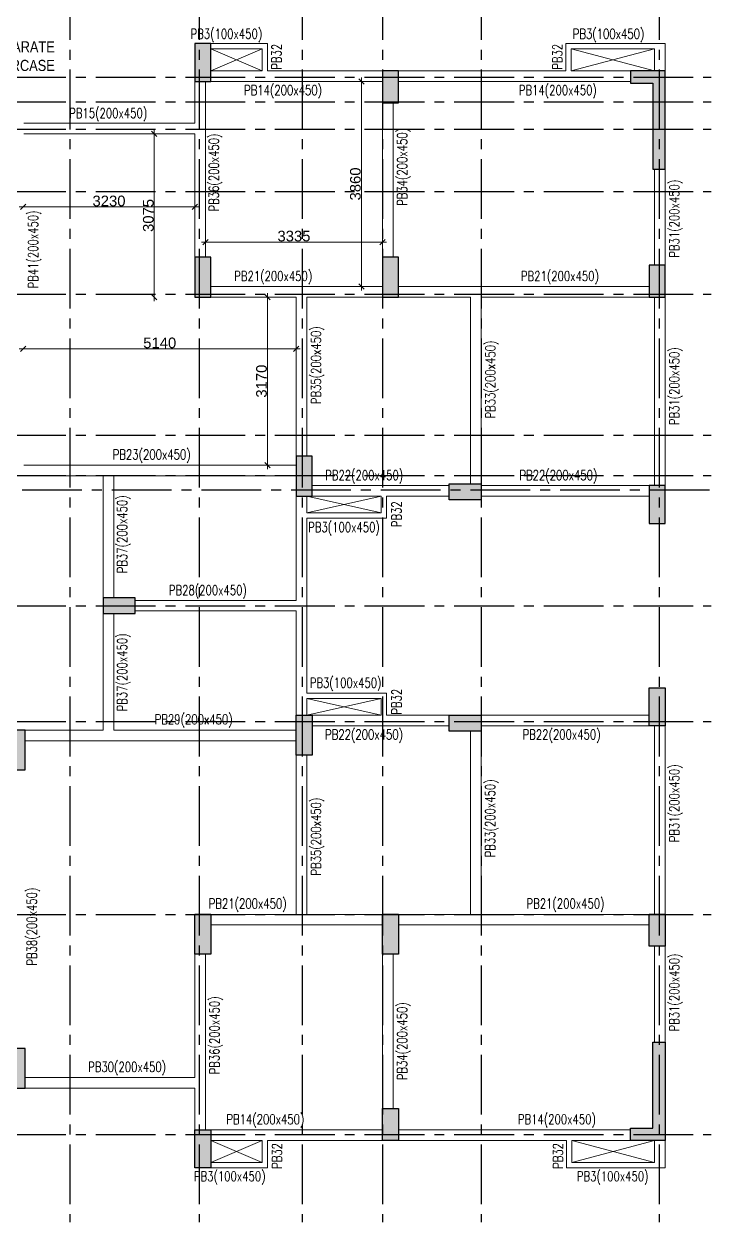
# Model space of a CAD drawing. Header units: millimetres. Extents: x 1277257 to 1543892, y 206696 to 309376.
# Drawn here: x 1430031 to 1442964, y 223712 to 246284 of the extents above; entities that cross this region are included whole.
import ezdxf

# ---------------------------------------------------------------- set-up
doc = ezdxf.new("R2010")
doc.units = ezdxf.units.MM
doc.header["$LTSCALE"] = 500
doc.header["$MEASUREMENT"] = 0
doc.header["$PDMODE"] = 34
doc.linetypes.add('Site$0$CENTER2', pattern=[1.125, 0.75, -0.125, 0.125, -0.125])
doc.layers.get('Defpoints').update_dxf_attribs({"lineweight": 0})
for name, color, linetype, lineweight in [('CUT OUT', 1, 'Continuous', 13), ('S - SUNK', 251, 'Continuous', 0), ('TOWER COL HATCH', 253, 'Continuous', 20)]:
    doc.layers.add(name, color=color, linetype=linetype, lineweight=lineweight)
for name, color, linetype in [('GRID', 7, 'Continuous'), ('S-COLUMN-HATCH', 253, 'Continuous'), ('S-FRAMING PLAN', 4, 'Continuous'), ('T BEAM N', 3, 'Continuous'), ('TOWER AREA COLUMN.', 6, 'Continuous')]:
    doc.layers.add(name, color=color, linetype=linetype)
doc.styles.add('1.100', font='ARIALN.TTF')
doc.styles.add('3mm', font='arial.ttf')
doc.styles.add('S-T', font='romans.shx')
doc.dimstyles.new('PARAMVEER', dxfattribs={"dimtxt": 200, "dimasz": 100, "dimexe": 0, "dimexo": 25, "dimgap": 10, "dimtad": 1, "dimdec": 0, "dimrnd": 5, "dimzin": 0, "dimdsep": 46, "dimtxsty": '3mm', "dimblk": 'OBLIQUE', "dimcen": 0.09, "dimdle": 75, "dimclrd": 1, "dimclre": 1, "dimclrt": 3, "dimadec": 0, "dimazin": 0, "dimtfac": 1, "dimtdec": 0, "dimtmove": 1, "dimatfit": 3, "dimfxl": 100, "dimtolj": 1, "dimtzin": 0, "dimlwd": 18, "dimlwe": 5, "dimarcsym": 0})

# ---------------------------------------------------------------- blocks, each defined once
blk = doc.blocks.new('RW2952R')
at = {"layer": 'CUT OUT', "color": 1, "ltscale": 10}
for p, q in [((1365841, 245399), (1367411, 245814)), ((1367411, 245399), (1365841, 245814)), ((1373226, 245399), (1374196, 245814)), ((1374196, 245399), (1373226, 245814)), ((1370986, 237389), (1372386, 237074)), ((1372386, 237389), (1370986, 237074)), ((1372386, 233574), (1370986, 233259)), ((1370986, 233574), (1372386, 233259)), ((1365841, 225249), (1367396, 224834)), ((1367396, 225249), (1365841, 224834)), ((1373226, 225249), (1374196, 224834)), ((1374196, 225249), (1373226, 224834))]:
    blk.add_line(p, q, dxfattribs=at)
at = {"layer": 'S-FRAMING PLAN', "color": 3, "linetype": 'ByBlock', "lineweight": 20, "ltscale": 10}
for p, q in [((1367511, 245914), (1365641, 245914)), ((1365641, 245914), (1365641, 245399)), ((1367411, 245814), (1365841, 245814)), ((1365841, 245814), (1365841, 245399)), ((1367411, 245399), (1367411, 245814)), ((1367511, 245399), (1367511, 245914)), ((1373126, 245399), (1373126, 245914)), ((1374196, 245914), (1373126, 245914)), ((1373226, 245399), (1373226, 245814)), ((1374196, 245814), (1373226, 245814)), ((1367411, 245399), (1366291, 245399)), ((1370661, 245399), (1367511, 245399)), ((1373126, 245399), (1370961, 245399)), ((1374196, 245399), (1373226, 245399)), ((1370661, 245199), (1366291, 245199)), ((1374196, 245199), (1370961, 245199)), ((1374296, 241889), (1374296, 245199)), ((1374496, 244414), (1374496, 245199)), ((1370761, 241889), (1370761, 244799)), ((1370961, 241889), (1370961, 244799)), ((1377711, 244414), (1374496, 244414)), ((1377711, 244214), (1374496, 244214)), ((1374496, 241889), (1374496, 244214)), ((1365641, 243549), (1365641, 241739)), ((1365841, 243549), (1365841, 241739)), ((1370661, 241339), (1365941, 241339)), ((1374196, 241339), (1370961, 241339)), ((1365641, 241139), (1365641, 237589)), ((1365841, 241139), (1365841, 237589)), ((1369106, 241139), (1365941, 241139)), ((1369106, 241139), (1369106, 237619)), ((1370661, 241139), (1369306, 241139)), ((1369306, 241139), (1369306, 237619)), ((1372386, 241139), (1370961, 241139)), ((1372386, 241139), (1372386, 238139)), ((1372586, 241139), (1372586, 238139)), ((1374196, 241139), (1372586, 241139)), ((1377711, 237969), (1372586, 237969)), ((1376020, 237769), (1372586, 237769)), ((1376020, 237769), (1376020, 235474)), ((1376220, 237769), (1376220, 235474)), ((1377711, 237769), (1376220, 237769)), ((1369106, 237589), (1365941, 237589)), ((1372286, 237589), (1369706, 237589)), ((1369106, 237389), (1365941, 237389)), ((1370886, 237389), (1369708, 237389)), ((1370886, 237389), (1370886, 236974)), ((1370986, 237389), (1370986, 237074)), ((1372286, 237389), (1370986, 237389)), ((1372386, 237389), (1372386, 237074)), ((1372586, 237389), (1372586, 235424)), ((1370986, 237074), (1372386, 237074)), ((1370886, 236974), (1372386, 236974)), ((1372386, 236974), (1372386, 233674)), ((1375620, 235424), (1372586, 235424)), ((1372586, 235224), (1372586, 233259)), ((1375620, 235224), (1372586, 235224)), ((1376020, 235174), (1376020, 232979)), ((1376220, 235174), (1376220, 232979)), ((1370886, 233259), (1370886, 233674)), ((1370886, 233674), (1372386, 233674)), ((1370986, 233259), (1370986, 233574)), ((1370986, 233574), (1372386, 233574)), ((1372386, 233574), (1372386, 233259)), ((1369106, 233259), (1365941, 233259)), ((1370886, 233259), (1369708, 233259)), ((1372286, 233259), (1370986, 233259)), ((1365641, 229509), (1365641, 233059)), ((1365841, 229509), (1365841, 233059)), ((1369106, 233059), (1365941, 233059)), ((1369106, 232959), (1369106, 229509)), ((1369306, 232959), (1369306, 229509)), ((1372286, 233059), (1369708, 233059)), ((1376020, 232979), (1372586, 232979)), ((1377686, 232979), (1376220, 232979)), ((1377686, 232779), (1372586, 232779)), ((1372386, 232509), (1372386, 229509)), ((1372586, 232509), (1372586, 229509)), ((1369106, 229509), (1365941, 229509)), ((1370661, 229509), (1369306, 229509)), ((1372386, 229509), (1370961, 229509)), ((1374196, 229509), (1372586, 229509)), ((1370661, 229309), (1365941, 229309)), ((1374196, 229309), (1370961, 229309)), ((1365641, 227099), (1365641, 228909)), ((1365841, 227099), (1365841, 228909)), ((1370761, 228759), (1370761, 225849)), ((1370961, 228759), (1370961, 225849)), ((1374296, 228759), (1374296, 225449)), ((1374496, 228759), (1374496, 226434)), ((1377686, 226434), (1374496, 226434)), ((1377686, 226234), (1374496, 226234)), ((1374496, 226234), (1374496, 225449)), ((1370661, 225449), (1366291, 225449)), ((1374196, 225449), (1370961, 225449)), ((1365641, 224734), (1365641, 225249)), ((1365841, 224834), (1365841, 225249)), ((1367396, 225249), (1366291, 225249)), ((1367396, 225249), (1367396, 224834)), ((1370661, 225249), (1367496, 225249)), ((1367496, 225249), (1367496, 224734)), ((1373126, 225249), (1370961, 225249)), ((1373126, 225249), (1373126, 224734)), ((1373226, 225249), (1373226, 224834)), ((1374196, 225249), (1373226, 225249)), ((1367396, 224834), (1365841, 224834)), ((1374196, 224834), (1373226, 224834)), ((1367496, 224734), (1365641, 224734)), ((1374196, 224734), (1373126, 224734))]:
    blk.add_line(p, q, dxfattribs=at)
blk = doc.blocks.new('EEE')
at = {"layer": 'GRID', "color": 16, "linetype": 'Site$0$CENTER2', "ltscale": 3}
for points in [[(1430895.6, 258923.2), (1430895.6, 223711.9)], [(1433330.6, 258923.2), (1433330.6, 223711.9)], [(1435270.6, 258923.2), (1435270.6, 223711.9)], [(1436780.6, 258923.2), (1436780.6, 223711.9)], [(1438635.6, 258923.2), (1438635.6, 223711.9)], [(1441985.6, 258923.2), (1441985.6, 223711.9)], [(1363880.9, 245284), (1442964.5, 245284)], [(1363880.9, 244813.8), (1442964.5, 244813.8)], [(1363880.9, 244299), (1442964.5, 244299)], [(1363880.9, 243128.8), (1442964.5, 243128.8)], [(1363880.9, 241193.8), (1442964.5, 241193.8)], [(1363880.9, 238538.8), (1442964.5, 238538.8)], [(1363880.9, 237778.8), (1442964.5, 237778.8)], [(1363880.9, 236875.5), (1364185.2, 237504), (1442964.5, 237504)], [(1363880.9, 235324.1), (1442964.5, 235324.1)], [(1363880.9, 233143.8), (1442964.5, 233143.8)], [(1363880.9, 229508.8), (1442964.5, 229508.8)], [(1363880.9, 225363.8), (1442964.5, 225363.8)]]:
    blk.add_lwpolyline(points, dxfattribs=at)
blk = doc.blocks.new('3tgra')
at = {"layer": 'TOWER COL HATCH'}
h = blk.add_hatch(color=253, dxfattribs=at)
h.dxf.hatch_style = 1
h.paths.add_polyline_path([(1374496, 84657), (1374196, 84657), (1374196, 85372), (1374496, 85372)])
h = blk.add_hatch(color=253, dxfattribs=at)
h.dxf.hatch_style = 1
h.paths.add_polyline_path([(1365641, 83007), (1365641, 84857), (1366291, 84857), (1366291, 84627), (1365871, 84627), (1365871, 83007)])
h = blk.add_hatch(color=253, dxfattribs=at)
h.dxf.hatch_style = 1
h.paths.add_polyline_path([(1370961, 84257), (1370661, 84257), (1370661, 84857), (1370961, 84857)])
h = blk.add_hatch(color=253, dxfattribs=at)
h.dxf.hatch_style = 1
h.paths.add_polyline_path([(1370961, 80597), (1370661, 80597), (1370661, 81347), (1370961, 81347)])
h = blk.add_hatch(color=253, dxfattribs=at)
h.dxf.hatch_style = 1
h.paths.add_polyline_path([(1374496, 80597), (1374196, 80597), (1374196, 81347), (1374496, 81347)])
h = blk.add_hatch(color=253, dxfattribs=at)
h.dxf.hatch_style = 1
h.paths.add_polyline_path([(1365941, 80597), (1365641, 80597), (1365641, 81197), (1365941, 81197)])
h = blk.add_hatch(color=253, dxfattribs=at)
h.dxf.hatch_style = 1
h.paths.add_polyline_path([(1372586, 76847), (1372286, 76847), (1372286, 77597), (1372586, 77597)])
h = blk.add_hatch(color=253, dxfattribs=at)
h.dxf.hatch_style = 1
h.paths.add_polyline_path([(1365941, 76332), (1365641, 76332), (1365641, 77047), (1365941, 77047)])
h = blk.add_hatch(color=253, dxfattribs=at)
h.dxf.hatch_style = 1
h.paths.add_polyline_path([(1369706, 76777), (1369706, 77077), (1369106, 77077), (1369106, 76777)])
h = blk.add_hatch(color=253, dxfattribs=at)
h.dxf.hatch_style = 1
h.paths.add_polyline_path([(1375620, 74632), (1375620, 74932), (1376220, 74932), (1376220, 74632)])
h = blk.add_hatch(color=253, dxfattribs=at)
h.dxf.hatch_style = 1
h.paths.add_polyline_path([(1365941, 73232), (1365641, 73232), (1365641, 72517), (1365941, 72517)])
h = blk.add_hatch(color=253, dxfattribs=at)
h.dxf.hatch_style = 1
h.paths.add_polyline_path([(1369706, 72417), (1369706, 72717), (1369106, 72717), (1369106, 72417)])
h = blk.add_hatch(color=253, dxfattribs=at)
h.dxf.hatch_style = 1
h.paths.add_polyline_path([(1372586, 72717), (1372286, 72717), (1372286, 71967), (1372586, 71967)])
h = blk.add_hatch(color=253, dxfattribs=at)
h.dxf.hatch_style = 1
h.paths.add_polyline_path([(1377686, 72437), (1377986, 72437), (1377986, 71687), (1377686, 71687)])
h = blk.add_hatch(color=253, dxfattribs=at)
h.dxf.hatch_style = 1
h.paths.add_polyline_path([(1365941, 68967), (1365641, 68967), (1365641, 68367), (1365941, 68367)])
h = blk.add_hatch(color=253, dxfattribs=at)
h.dxf.hatch_style = 1
h.paths.add_polyline_path([(1370961, 68967), (1370661, 68967), (1370661, 68217), (1370961, 68217)])
h = blk.add_hatch(color=253, dxfattribs=at)
h.dxf.hatch_style = 1
h.paths.add_polyline_path([(1374496, 68967), (1374196, 68967), (1374196, 68217), (1374496, 68217)])
h = blk.add_hatch(color=253, dxfattribs=at)
h.dxf.hatch_style = 1
h.paths.add_polyline_path([(1365641, 66557), (1365641, 64707), (1366291, 64707), (1366291, 64937), (1365871, 64937), (1365871, 66557)])
h = blk.add_hatch(color=253, dxfattribs=at)
h.dxf.hatch_style = 1
h.paths.add_polyline_path([(1377686, 66442), (1377986, 66442), (1377986, 65692), (1377686, 65692)])
h = blk.add_hatch(color=253, dxfattribs=at)
h.dxf.hatch_style = 1
h.paths.add_polyline_path([(1370961, 65307), (1370661, 65307), (1370661, 64707), (1370961, 64707)])
h = blk.add_hatch(color=253, dxfattribs=at)
h.dxf.hatch_style = 1
h.paths.add_polyline_path([(1374496, 64907), (1374196, 64907), (1374196, 64192), (1374496, 64192)])
at = {"layer": 'TOWER AREA COLUMN.', "color": 4}
for points in [[(1374496, 84657), (1374196, 84657), (1374196, 85372), (1374496, 85372)], [(1370961, 84257), (1370661, 84257), (1370661, 84857), (1370961, 84857)], [(1370961, 80597), (1370661, 80597), (1370661, 81347), (1370961, 81347)], [(1374496, 80597), (1374196, 80597), (1374196, 81347), (1374496, 81347)], [(1365941, 80597), (1365641, 80597), (1365641, 81197), (1365941, 81197)], [(1372586, 76847), (1372286, 76847), (1372286, 77597), (1372586, 77597)], [(1365941, 76332), (1365641, 76332), (1365641, 77047), (1365941, 77047)], [(1369706, 76777), (1369706, 77077), (1369106, 77077), (1369106, 76777)], [(1375620, 74632), (1375620, 74932), (1376220, 74932), (1376220, 74632)], [(1365941, 73232), (1365641, 73232), (1365641, 72517), (1365941, 72517)], [(1369706, 72417), (1369706, 72717), (1369106, 72717), (1369106, 72417)], [(1372586, 72717), (1372286, 72717), (1372286, 71967), (1372586, 71967)], [(1377686, 72437), (1377986, 72437), (1377986, 71687), (1377686, 71687)], [(1365941, 68967), (1365641, 68967), (1365641, 68367), (1365941, 68367)], [(1370961, 68967), (1370661, 68967), (1370661, 68217), (1370961, 68217)], [(1374496, 68967), (1374196, 68967), (1374196, 68217), (1374496, 68217)], [(1377686, 66442), (1377986, 66442), (1377986, 65692), (1377686, 65692)], [(1370961, 65307), (1370661, 65307), (1370661, 64707), (1370961, 64707)], [(1374496, 64907), (1374196, 64907), (1374196, 64192), (1374496, 64192)]]:
    blk.add_lwpolyline(points, close=True, dxfattribs=at)
for points in [[(1365641, 83007), (1365641, 84857), (1366291, 84857), (1366291, 84627), (1365871, 84627), (1365871, 83007), (1365641, 83007)], [(1365641, 66557), (1365641, 64707), (1366291, 64707), (1366291, 64937), (1365871, 64937), (1365871, 66557), (1365641, 66557)]]:
    blk.add_lwpolyline(points, dxfattribs=at)
blk = doc.blocks.new('_Oblique')
at = {"color": 0, "linetype": 'ByBlock', "lineweight": -2}
blk.add_line((-0.5, -0.5), (0.5, 0.5), dxfattribs=at)
blk = doc.blocks.new('*D518')
at = {"layer": 'Defpoints', "color": 0, "ltscale": 10, "transparency": 16777216}
for p in [(1430016, 243664), (1433246, 242836), (1433246, 241889)]:
    blk.add_point(p, dxfattribs=at)
at = {"layer": 'S-COLUMN-HATCH', "color": 1, "linetype": 'Continuous', "lineweight": 18, "ltscale": 10, "transparency": 16777216}
blk.add_line((1429941, 242836), (1433321, 242836), dxfattribs=at)
at = {"layer": 'S-COLUMN-HATCH', "color": 1, "linetype": 'Continuous', "lineweight": 5, "ltscale": 10, "transparency": 16777216}
for p, q in [((1430016, 242836), (1430016, 242836)), ((1433246, 242835), (1433246, 242836))]:
    blk.add_line(p, q, dxfattribs=at)
at = {"layer": 'S-COLUMN-HATCH', "color": 1, "lineweight": 18, "ltscale": 10, "transparency": 16777216, "xscale": 100, "yscale": 100, "zscale": 100, "rotation": 180}
blk.add_blockref('_Oblique', (1430016, 242836), dxfattribs=at)
at = {"layer": 'S-COLUMN-HATCH', "color": 1, "lineweight": 18, "ltscale": 10, "transparency": 16777216, "xscale": 100, "yscale": 100, "zscale": 100}
blk.add_blockref('_Oblique', (1433246, 242836), dxfattribs=at)
at = {"layer": 'S-COLUMN-HATCH', "color": 4, "ltscale": 10, "transparency": 16777216, "insert": (1431631, 242948), "char_height": 200, "attachment_point": 5, "style": '3mm'}
blk.add_mtext('\\A1;3230', dxfattribs=at)
blk = doc.blocks.new('*D521')
at = {"layer": 'Defpoints', "color": 0, "ltscale": 10, "transparency": 16777216}
for p in [(1435156, 241139), (1434615, 237969), (1435156, 237969)]:
    blk.add_point(p, dxfattribs=at)
at = {"layer": 'S-COLUMN-HATCH', "color": 1, "linetype": 'Continuous', "lineweight": 18, "ltscale": 10, "transparency": 16777216}
blk.add_line((1434615, 241214), (1434615, 237894), dxfattribs=at)
at = {"layer": 'S-COLUMN-HATCH', "color": 1, "linetype": 'Continuous', "lineweight": 5, "ltscale": 10, "transparency": 16777216}
for p, q in [((1434615, 241139), (1434615, 241139)), ((1434615, 237969), (1434615, 237969))]:
    blk.add_line(p, q, dxfattribs=at)
at = {"layer": 'S-COLUMN-HATCH', "color": 1, "lineweight": 18, "ltscale": 10, "transparency": 16777216, "xscale": 100, "yscale": 100, "zscale": 100}
for p, rotation in [((1434615, 241139), 90), ((1434615, 237969), 270)]:
    blk.add_blockref('_Oblique', p, dxfattribs=dict(at, rotation=rotation))
at = {"layer": 'S-COLUMN-HATCH', "color": 4, "ltscale": 10, "transparency": 16777216, "insert": (1434503, 239554), "char_height": 200, "attachment_point": 5, "rotation": 90, "style": '3mm'}
blk.add_mtext('\\A1;3170', dxfattribs=at)
blk = doc.blocks.new('*D522')
at = {"layer": 'Defpoints', "color": 0, "ltscale": 10, "transparency": 16777216}
for p in [(1433246, 244214), (1432484, 241139), (1433246, 241139)]:
    blk.add_point(p, dxfattribs=at)
at = {"layer": 'S-COLUMN-HATCH', "color": 1, "linetype": 'Continuous', "lineweight": 18, "ltscale": 10, "transparency": 16777216}
blk.add_line((1432484, 244289), (1432484, 241064), dxfattribs=at)
at = {"layer": 'S-COLUMN-HATCH', "color": 1, "linetype": 'Continuous', "lineweight": 5, "ltscale": 10, "transparency": 16777216}
for p, q in [((1432485, 244214), (1432484, 244214)), ((1432485, 241139), (1432484, 241139))]:
    blk.add_line(p, q, dxfattribs=at)
at = {"layer": 'S-COLUMN-HATCH', "color": 1, "lineweight": 18, "ltscale": 10, "transparency": 16777216, "xscale": 100, "yscale": 100, "zscale": 100}
for p, rotation in [((1432484, 244214), 90), ((1432484, 241139), 270)]:
    blk.add_blockref('_Oblique', p, dxfattribs=dict(at, rotation=rotation))
at = {"layer": 'S-COLUMN-HATCH', "color": 4, "ltscale": 10, "transparency": 16777216, "insert": (1432372, 242676), "char_height": 200, "attachment_point": 5, "rotation": 90, "style": '3mm'}
blk.add_mtext('\\A1;3075', dxfattribs=at)
blk = doc.blocks.new('*D523')
at = {"layer": 'Defpoints', "color": 0, "ltscale": 10, "transparency": 16777216}
for p in [(1435156, 241139), (1430016, 240162), (1430016, 238519)]:
    blk.add_point(p, dxfattribs=at)
at = {"layer": 'S-COLUMN-HATCH', "color": 1, "linetype": 'Continuous', "lineweight": 18, "ltscale": 10, "transparency": 16777216}
blk.add_line((1435231, 240162), (1429941, 240162), dxfattribs=at)
at = {"layer": 'S-COLUMN-HATCH', "color": 1, "linetype": 'Continuous', "lineweight": 5, "ltscale": 10, "transparency": 16777216}
for p, q in [((1430016, 240161), (1430016, 240162)), ((1435156, 240162), (1435156, 240162))]:
    blk.add_line(p, q, dxfattribs=at)
at = {"layer": 'S-COLUMN-HATCH', "color": 1, "lineweight": 18, "ltscale": 10, "transparency": 16777216, "xscale": 100, "yscale": 100, "zscale": 100, "rotation": 180}
blk.add_blockref('_Oblique', (1430016, 240162), dxfattribs=at)
at = {"layer": 'S-COLUMN-HATCH', "color": 1, "lineweight": 18, "ltscale": 10, "transparency": 16777216, "xscale": 100, "yscale": 100, "zscale": 100}
blk.add_blockref('_Oblique', (1435156, 240162), dxfattribs=at)
at = {"layer": 'S-COLUMN-HATCH', "color": 4, "ltscale": 10, "transparency": 16777216, "insert": (1432586, 240274), "char_height": 200, "attachment_point": 5, "style": '3mm'}
blk.add_mtext('\\A1;5140', dxfattribs=at)
blk = doc.blocks.new('*D524')
at = {"layer": 'Defpoints', "color": 0, "ltscale": 10, "transparency": 16777216}
for p in [(1436781, 242174), (1433446, 241889), (1436781, 241889)]:
    blk.add_point(p, dxfattribs=at)
at = {"layer": 'S-COLUMN-HATCH', "color": 1, "linetype": 'Continuous', "lineweight": 18, "ltscale": 10, "transparency": 16777216}
blk.add_line((1433371, 242174), (1436856, 242174), dxfattribs=at)
at = {"layer": 'S-COLUMN-HATCH', "color": 1, "linetype": 'Continuous', "lineweight": 5, "ltscale": 10, "transparency": 16777216}
for p, q in [((1433446, 242174), (1433446, 242174)), ((1436781, 242174), (1436781, 242174))]:
    blk.add_line(p, q, dxfattribs=at)
at = {"layer": 'S-COLUMN-HATCH', "color": 1, "lineweight": 18, "ltscale": 10, "transparency": 16777216, "xscale": 100, "yscale": 100, "zscale": 100, "rotation": 180}
blk.add_blockref('_Oblique', (1433446, 242174), dxfattribs=at)
at = {"layer": 'S-COLUMN-HATCH', "color": 1, "lineweight": 18, "ltscale": 10, "transparency": 16777216, "xscale": 100, "yscale": 100, "zscale": 100}
blk.add_blockref('_Oblique', (1436781, 242174), dxfattribs=at)
at = {"layer": 'S-COLUMN-HATCH', "color": 4, "ltscale": 10, "transparency": 16777216, "insert": (1435113, 242286), "char_height": 200, "attachment_point": 5, "style": '3mm'}
blk.add_mtext('\\A1;3335', dxfattribs=at)
blk = doc.blocks.new('*D525')
at = {"layer": 'Defpoints', "color": 0, "ltscale": 10, "transparency": 16777216}
for p in [(1436781, 245199), (1436382, 241339), (1436781, 241339)]:
    blk.add_point(p, dxfattribs=at)
at = {"layer": 'S-COLUMN-HATCH', "color": 1, "linetype": 'Continuous', "lineweight": 18, "ltscale": 10, "transparency": 16777216}
blk.add_line((1436382, 245274), (1436382, 241264), dxfattribs=at)
at = {"layer": 'S-COLUMN-HATCH', "color": 1, "linetype": 'Continuous', "lineweight": 5, "ltscale": 10, "transparency": 16777216}
for p, q in [((1436382, 245199), (1436382, 245199)), ((1436382, 241339), (1436382, 241339))]:
    blk.add_line(p, q, dxfattribs=at)
at = {"layer": 'S-COLUMN-HATCH', "color": 1, "lineweight": 18, "ltscale": 10, "transparency": 16777216, "xscale": 100, "yscale": 100, "zscale": 100}
for p, rotation in [((1436382, 245199), 90), ((1436382, 241339), 270)]:
    blk.add_blockref('_Oblique', p, dxfattribs=dict(at, rotation=rotation))
at = {"layer": 'S-COLUMN-HATCH', "color": 4, "ltscale": 10, "transparency": 16777216, "insert": (1436270, 243269), "char_height": 200, "attachment_point": 5, "rotation": 90, "style": '3mm'}
blk.add_mtext('\\A1;3860', dxfattribs=at)

msp = doc.modelspace()

# ---------------------------------------------------------------- block references
at = {"layer": 'CUT OUT', "color": 4, "xscale": -1}
msp.add_blockref('3tgra', (2807741.3, 160542.1), dxfattribs=at)
at = {"layer": 'GRID', "color": 4}
msp.add_blockref('EEE', (0, 0), dxfattribs=at)
at = {"layer": 'S - SUNK', "color": 4, "xscale": -1}
msp.add_blockref('RW2952R', (2807741.3, 0), dxfattribs=at)

# ---------------------------------------------------------------- texts
at = {"color": 1, "linetype": 'ByBlock', "insert": (1430610.3, 245957.5), "char_height": 210, "width": 2966.846, "attachment_point": 3, "rotation": 359.9973, "style": '1.100'}
msp.add_mtext('REFER TO SEPARATE DWG. FOR STAIRCASE ', dxfattribs=at)
at = {"layer": 'T BEAM N', "color": 7, "lineweight": 0, "style": 'S-T', "width": 0.75}
for s, p in [('PB3(100x450)', (1433166.6, 246004.5)), ('PB3(100x450)', (1440360.7, 246004.5)), ('PB14(200x450)', (1434173, 244944.3)), ('PB14(200x450)', (1439346.8, 244944.3)), ('PB15(200x450)', (1430882.5, 244511.5)), ('PB21(200x450)', (1433989.6, 241441.3)), ('PB21(200x450)', (1439386.4, 241441.3)), ('PB23(200x450)', (1431700.3, 238079.6)), ('PB22(200x450)', (1435701.3, 237690.5)), ('PB22(200x450)', (1439356.2, 237690.5)), ('PB3(100x450)', (1435380.4, 236710.1)), ('PB28(200x450)', (1432758.2, 235523.5)), ('PB3(100x450)', (1435411.2, 233779.4)), ('PB29(200x450)', (1432491, 233089.5)), ('PB22(200x450)', (1435698.3, 232803.8)), ('PB22(200x450)', (1439418, 232803.8)), ('PB21(200x450)', (1433507.5, 229619.4)), ('PB21(200x450)', (1439491, 229619.4)), ('PB30(200x450)', (1431238.1, 226542.3)), ('PB14(200x450)', (1433840.1, 225555.4)), ('PB14(200x450)', (1439328.9, 225555.4)), ('PB3(100x450)', (1433229.7, 224481.6)), ('PB3(100x450)', (1440438.7, 224481.6))]:
    msp.add_text(s, height=185, dxfattribs=at).set_placement(p)
for s, p in [('PB32', (1434877.6, 245422)), ('PB32', (1440165.3, 245422)), ('PB34(200x450)', (1437243, 242855.5)), ('PB36(200x450)', (1433698.1, 242749.9)), ('PB31(200x450)', (1442364.8, 241880.1)), ('PB41(200x450)', (1430294.7, 241300.8)), ('PB35(200x450)', (1435620.6, 239119.6)), ('PB33(200x450)', (1438902.8, 238848.9)), ('PB31(200x450)', (1442364.8, 238724.1)), ('PB37(200x450)', (1431971.2, 235934)), ('PB32', (1437136.6, 236803.2)), ('PB37(200x450)', (1431971.2, 233332.7)), ('PB32', (1437136.6, 233270.7)), ('PB31(200x450)', (1442364.8, 230865.9)), ('PB33(200x450)', (1438899.8, 230582.4)), ('PB35(200x450)', (1435620.6, 230238.5)), ('PB38(200x450)', (1430269.8, 228542.3)), ('PB31(200x450)', (1442364.8, 227301.6)), ('PB36(200x450)', (1433709.8, 226494.1)), ('PB34(200x450)', (1437243, 226383.5)), ('PB32', (1434885.3, 224711.7)), ('PB32', (1440174.8, 224711.7))]:
    msp.add_text(s, height=185, rotation=90, dxfattribs=at).set_placement(p)

# ---------------------------------------------------------------- dimensions: what is measured, and where the dimension line sits
at = {"layer": 'S-COLUMN-HATCH', "color": 1, "ltscale": 10}
for base, p1, p2, picture, middle in [((1436382.1, 241339), (1436780.6, 245199), (1436780.6, 241339), '*D525', (1436269.9, 243269)), ((1432484.4, 241139), (1433245.6, 244214), (1433245.6, 241139), '*D522', (1432372.2, 242676.5)), ((1434615, 237969), (1435155.7, 241139), (1435155.7, 237969), '*D521', (1434502.8, 239554))]:
    dim = msp.add_linear_dim(base=base, p1=p1, p2=p2, angle=90, dimstyle='PARAMVEER', override={"dimpost": '\\X', "dimclrt": 4, "dimfxl": 0.15, "dimfxlon": 1, "dimarcsym": 1}, dxfattribs=at)
    dim.commit()
    dim.dimension.update_dxf_attribs({"geometry": picture, "text_midpoint": middle})
for base, p1, p2, picture, middle in [((1433245.6, 242835.6), (1430015.6, 243664), (1433245.6, 241889), '*D518', (1431630.6, 242947.8)), ((1436780.6, 242174.2), (1433445.6, 241889), (1436780.6, 241889), '*D524', (1435113.1, 242286.4)), ((1430015.6, 240161.6), (1435155.7, 241139), (1430015.6, 238519), '*D523', (1432585.7, 240273.7))]:
    dim = msp.add_linear_dim(base=base, p1=p1, p2=p2, dimstyle='PARAMVEER', override={"dimpost": '\\X', "dimclrt": 4, "dimfxl": 0.15, "dimfxlon": 1, "dimarcsym": 1}, dxfattribs=at)
    dim.commit()
    dim.dimension.update_dxf_attribs({"geometry": picture, "text_midpoint": middle})

doc.saveas('drawing.dxf')
